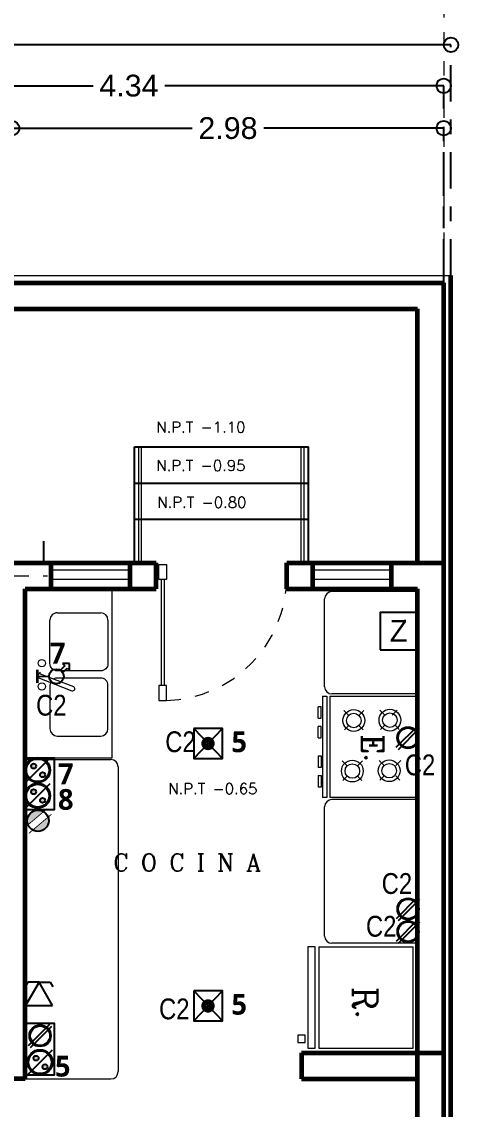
# Model space of a CAD drawing. Extents: x -111 to 1137, y -130 to 54.
# Drawn here: x 562.18 to 565.19, y -76.34 to -68.85 of the extents above; entities that cross this region are included whole.
import ezdxf
from ezdxf.enums import TextEntityAlignment as Align

# ---------------------------------------------------------------- set-up
doc = ezdxf.new("R2010")
doc.units = 0
for name, pattern in [('DASHDOT2', [0.5, 0.25, -0.125, 0, -0.125]), ('DASHED2', [0.375, 0.25, -0.125]), ('DIVIDE2', [15.875, 6.35, -3.175, 0, -3.175, 0, -3.175]), ('HIDDEN', [0.375, 0.25, -0.125])]:
    doc.linetypes.add(name, pattern=pattern)
doc.layers.get('0').update_dxf_attribs({"lineweight": 0})
for name, color, linetype, lineweight in [('EJES', 51, 'DIVIDE2', 0), ('Mobiliario', 1, 'Continuous', 13), ('MUEBLES', 1, 'Continuous', 9), ('Muro div', 150, 'Continuous', 18), ('muros', 5, 'Continuous', 60), ('MUROS BAJOS', 42, 'Continuous', 18), ('PUERTAS', 1, 'Continuous', 9), ('VENTANAS', 4, 'Continuous', 9)]:
    doc.layers.add(name, color=color, linetype=linetype, lineweight=lineweight)
for name, color, linetype in [('ELECTRICA', 3, 'Continuous'), ('Escaleras', 17, 'Continuous'), ('Hatch Muros', 9, 'Continuous'), ('IL-PLAFOND', 10, 'Continuous'), ('INS.NUEVA', 3, 'Continuous'), ('TEXTO', 164, 'Continuous')]:
    doc.layers.add(name, color=color, linetype=linetype)
doc.styles.add('arial', font='arial.ttf')
doc.styles.add('COMPLEX', font='complex.shx', dxfattribs={"height": 0.25})
doc.dimstyles.new('COTAS ZAR', dxfattribs={"dimtxt": 0.15, "dimasz": 0.1, "dimexe": 0, "dimexo": 0, "dimgap": 0.05, "dimtad": 0, "dimtih": 1, "dimtoh": 1, "dimrnd": 0.005, "dimzin": 1, "dimdsep": 46, "dimtxsty": 'arial', "dimblk": 'ORIGIN', "dimcen": 0.2, "dimclrd": 34, "dimclre": 134, "dimclrt": 6, "dimazin": 0, "dimtfac": 1, "dimtmove": 0, "dimatfit": 3, "dimldrblk": 'ORIGIN', "dimfxl": 1, "dimarcsym": 0})

# ---------------------------------------------------------------- blocks, each defined once
blk = doc.blocks.new('_Origin')
at = {"color": 0, "linetype": 'ByBlock', "lineweight": -2}
blk.add_line((0, 0), (-1, 0), dxfattribs=at)
blk.add_circle((0, 0), 0.5, dxfattribs=at)
blk = doc.blocks.new('*D200')
at = {"color": 134, "linetype": 'DASHDOT2', "lineweight": -2, "transparency": 16777216}
for p, q in [((557.1409, -70.5955), (557.1409, -69.0055)), ((565.1409, -70.5955), (565.1409, -69.0055))]:
    blk.add_line(p, q, dxfattribs=at)
at = {"color": 34, "lineweight": -2, "transparency": 16777216}
for p, q in [((557.2409, -69.0055), (560.8963, -69.0055)), ((565.0409, -69.0055), (561.3856, -69.0055))]:
    blk.add_line(p, q, dxfattribs=at)
at = {"layer": 'Defpoints', "color": 0, "transparency": 16777216}
for p in [(565.1409, -69.0055), (557.1409, -70.5955), (565.1409, -70.5955)]:
    blk.add_point(p, dxfattribs=at)
at = {"color": 34, "lineweight": -2, "transparency": 16777216, "xscale": 0.1, "yscale": 0.1, "zscale": 0.1, "rotation": 180}
blk.add_blockref('_Origin', (557.1409, -69.0055), dxfattribs=at)
at = {"color": 34, "lineweight": -2, "transparency": 16777216, "xscale": 0.1, "yscale": 0.1, "zscale": 0.1}
blk.add_blockref('_Origin', (565.1409, -69.0055), dxfattribs=at)
at = {"color": 6, "transparency": 16777216, "insert": (561.1409, -69.0055), "char_height": 0.15, "attachment_point": 5, "style": 'arial'}
blk.add_mtext('8.00', dxfattribs=at)
blk = doc.blocks.new('*D202')
at = {"color": 134, "linetype": 'DASHDOT2', "lineweight": -2, "transparency": 16777216}
for p, q in [((560.7509, -70.5955), (560.7509, -69.2876)), ((565.0909, -70.6455), (565.0909, -69.2876))]:
    blk.add_line(p, q, dxfattribs=at)
at = {"color": 34, "lineweight": -2, "transparency": 16777216}
for p, q in [((560.8509, -69.2876), (562.6734, -69.2876)), ((564.9909, -69.2876), (563.1684, -69.2876))]:
    blk.add_line(p, q, dxfattribs=at)
at = {"layer": 'Defpoints', "color": 0, "transparency": 16777216}
for p in [(560.7509, -69.2876), (560.7509, -70.5955), (565.0909, -70.6455)]:
    blk.add_point(p, dxfattribs=at)
at = {"color": 34, "lineweight": -2, "transparency": 16777216, "xscale": 0.1, "yscale": 0.1, "zscale": 0.1, "rotation": 180}
blk.add_blockref('_Origin', (560.7509, -69.2876), dxfattribs=at)
at = {"color": 34, "lineweight": -2, "transparency": 16777216, "xscale": 0.1, "yscale": 0.1, "zscale": 0.1}
blk.add_blockref('_Origin', (565.0909, -69.2876), dxfattribs=at)
at = {"color": 6, "transparency": 16777216, "insert": (562.9209, -69.2876), "char_height": 0.15, "attachment_point": 5, "style": 'arial'}
blk.add_mtext('4.34', dxfattribs=at)
blk = doc.blocks.new('*D203')
at = {"color": 134, "linetype": 'DASHDOT2', "lineweight": -2, "transparency": 16777216}
for p, q in [((562.1159, -70.5955), (562.1159, -69.5803)), ((565.0909, -70.5955), (565.0909, -69.5803))]:
    blk.add_line(p, q, dxfattribs=at)
at = {"color": 34, "lineweight": -2, "transparency": 16777216}
for p, q in [((562.2159, -69.5803), (563.3572, -69.5803)), ((564.9909, -69.5803), (563.8497, -69.5803))]:
    blk.add_line(p, q, dxfattribs=at)
at = {"layer": 'Defpoints', "color": 0, "transparency": 16777216}
for p in [(562.1159, -69.5803), (562.1159, -70.5955), (565.0909, -70.5955)]:
    blk.add_point(p, dxfattribs=at)
at = {"color": 34, "lineweight": -2, "transparency": 16777216, "xscale": 0.1, "yscale": 0.1, "zscale": 0.1, "rotation": 180}
blk.add_blockref('_Origin', (562.1159, -69.5803), dxfattribs=at)
at = {"color": 34, "lineweight": -2, "transparency": 16777216, "xscale": 0.1, "yscale": 0.1, "zscale": 0.1}
blk.add_blockref('_Origin', (565.0909, -69.5803), dxfattribs=at)
at = {"color": 6, "transparency": 16777216, "insert": (563.6034, -69.5803), "char_height": 0.15, "attachment_point": 5, "style": 'arial'}
blk.add_mtext('2.98', dxfattribs=at)
blk = doc.blocks.new('C01')
h = blk.add_hatch(color=256)
h.paths.add_polyline_path([(-0.871, 0, 0.09623), (-0.808, -0.326), (0.455, 0.743, 0.586191)])
h.paths.add_polyline_path([(0.871, 0, 0.086491), (0.82, 0.295), (-0.426, -0.76, 0.573287)])
at = {"const_width": 0.0707}
for points in [[(-1.098, -0.572), (0.74, 0.984)], [(-0.747, -1.031), (1.091, 0.524)]]:
    blk.add_lwpolyline(points, dxfattribs=at)
blk.add_circle((0, 0), 0.871)
blk = doc.blocks.new('C02')
for p, q in [((-0.95, -0.779), (0.779, 0.95)), ((-0.779, -0.95), (0.95, 0.779))]:
    blk.add_line(p, q)
for radius in [0.871, 0.798]:
    blk.add_circle((0, 0), radius)
blk = doc.blocks.new('PQ-06')
for p, q in [((-0.084, 0.473), (-0.183, 0.473)), ((-0.183, 0.473), (-0.183, 0.374)), ((-0.117, 0.44), (-0.084, 0.473)), ((-0.183, 0.374), (-0.15, 0.407)), ((-0.15, 0.407), (-0.088, 0.345)), ((-0.055, 0.378), (-0.117, 0.44))]:
    blk.add_line(p, q)
blk.add_circle((0, 0.289), 0.104)
for points in [[(0.012, 0.035), (-0.012, 0.035), (0.012, 0.185), (-0.012, 0.185)], [(0.093, 0), (-0.093, 0), (0.093, 0.035), (-0.093, 0.035)]]:
    blk.add_solid(points)
blk = doc.blocks.new('A$C617451FE')
at = {"layer": 'IL-PLAFOND', "ltscale": 0.25}
for p, q in [((0, 0.2062), (0.1976, 0)), ((0, 0), (0.1976, 0.2062))]:
    blk.add_line(p, q, dxfattribs=at)
at = {"layer": 'IL-PLAFOND'}
blk.add_lwpolyline([(0, 0.2062), (0, 0), (0.1976, 0), (0.1976, 0.2062)], close=True, dxfattribs=at)
at = {"layer": 'IL-PLAFOND', "color": 52, "const_width": 0.0564, "flags": 128}
blk.add_lwpolyline([(0.0809, 0.1031, 1), (0.1166, 0.1031, 1)], format="xyb", close=True, dxfattribs=at)
at = {"layer": 'IL-PLAFOND', "ltscale": 0.25}
blk.add_circle((0.0988, 0.1031), 0.037, dxfattribs=at)
blk = doc.blocks.new('C03')
h = blk.add_hatch(color=256)
edge = h.paths.add_edge_path()
edge.add_arc((-0.279, 0.279), 0.174, 0, 360)
edge = h.paths.add_edge_path()
edge.add_arc((0.343, -0.322), 0.174, 0, 360)
blk.add_line((-0.859, -0.866), (0.869, 0.863))
for centre, radius in [((0, 0), 0.871), ((0, 0), 0.798), ((-0.279, 0.279), 0.174), ((0.343, -0.322), 0.174)]:
    blk.add_circle(centre, radius)
blk = doc.blocks.new('T')
at = {"layer": 'INS.NUEVA'}
for p, q in [((0.038, 0.067), (0, 0)), ((0.199, 0.067), (0.038, 0.067)), ((0.199, 0.067), (0.359, 0.067)), ((0.359, 0.067), (0.397, 0))]:
    blk.add_line(p, q, dxfattribs=at)
blk.add_lwpolyline([(0.394, -0.27), (0.199, 0.067), (0.004, -0.27)], close=True, dxfattribs=at)

msp = doc.modelspace()

# ---------------------------------------------------------------- linework, layer by layer
at = {"layer": 'EJES', "color": 253, "ltscale": 0.03}
for p, q in [((565.0909, -68.6274), (565.0909, -71.3164)), ((554.4441, -72.6666), (562.3594, -72.6666))]:
    msp.add_line(p, q, dxfattribs=at)
at = {"layer": 'ELECTRICA'}
msp.add_lwpolyline([(564.653, -73.1762), (564.9109, -73.1762), (564.9109, -72.9183), (564.653, -72.9183)], close=True, dxfattribs=at)
at = {"layer": 'Escaleras', "color": 253}
for p, q in [((562.9584, -71.7766), (564.1584, -71.7766)), ((562.9584, -72.5766), (562.9584, -71.7766)), ((564.1584, -72.5766), (564.1584, -71.7766)), ((562.9584, -72.0266), (564.1584, -72.0266)), ((562.9584, -72.2766), (564.1584, -72.2766)), ((562.3327, -72.4266), (562.3327, -72.5766))]:
    msp.add_line(p, q, dxfattribs=at)
at = {"layer": 'IL-PLAFOND', "color": 2, "ltscale": 0.25, "elevation": 1372.69}
for points in [[(562.2059, -73.9217), (562.4065, -73.9217), (562.4065, -74.2795), (562.2059, -74.2795)], [(562.2059, -75.7512), (562.4065, -75.7512), (562.4065, -76.1091), (562.2059, -76.1091)]]:
    msp.add_lwpolyline(points, close=True, dxfattribs=at)
at = {"layer": 'Mobiliario', "color": 253, "linetype": 'Continuous', "lineweight": 0, "ltscale": 0.3}
for p, q in [((562.8059, -73.9217, 1497.48), (562.8059, -72.7566, 1497.48)), ((562.4265, -72.9212, 1497.48), (562.7265, -72.9213, 1497.48)), ((562.2806, -73.3625, 1497.48), (562.5275, -73.4583, 1497.48)), ((562.2914, -73.3346, 1497.48), (562.5384, -73.4303, 1497.48)), ((562.4265, -73.7712, 1497.48), (562.7265, -73.7712, 1497.48)), ((562.7559, -73.9217, 1497.48), (562.8059, -73.9217, 1497.48))]:
    msp.add_line(p, q, dxfattribs=at)
at = {"layer": 'Mobiliario', "color": 253}
for p, q in [((564.9109, -72.775), (564.3198, -72.775)), ((564.9109, -74.2088), (564.3198, -74.2088)), ((562.2059, -76.1347), (562.7971, -76.1347))]:
    msp.add_line(p, q, dxfattribs=at)
at = {"layer": 'Mobiliario', "color": 253, "linetype": 'Continuous', "lineweight": 0, "ltscale": 0.1}
for p, q in [((564.2559, -73.4956), (564.2559, -74.1956)), ((564.2559, -73.4956), (564.2859, -73.4956)), ((564.2859, -73.4956), (564.2859, -74.1956)), ((564.3059, -73.4956), (564.8959, -73.4956)), ((564.3059, -73.4956), (564.3059, -74.1956)), ((564.3059, -73.4956), (564.8959, -73.4956)), ((564.8959, -73.4956), (564.8959, -74.1956)), ((564.2452, -73.5685), (564.2252, -73.5685)), ((564.2252, -73.6484), (564.2252, -73.5685)), ((564.2452, -73.6484), (564.2452, -73.5685)), ((564.2252, -73.6484), (564.2452, -73.6484)), ((564.2252, -73.7842), (564.2252, -73.7042)), ((564.2452, -73.7042), (564.2252, -73.7042)), ((564.2452, -73.7842), (564.2452, -73.7042)), ((564.2252, -73.7842), (564.2452, -73.7842)), ((564.2252, -73.9071), (564.2252, -73.987)), ((564.2252, -73.9071), (564.2452, -73.9071)), ((564.2452, -73.9071), (564.2452, -73.987)), ((564.2452, -73.987), (564.2252, -73.987)), ((564.2252, -74.0428), (564.2452, -74.0428)), ((564.2252, -74.0428), (564.2252, -74.1228)), ((564.2452, -74.0428), (564.2452, -74.1228)), ((564.2452, -74.1228), (564.2252, -74.1228)), ((564.2859, -74.1956), (564.2559, -74.1956)), ((564.8959, -74.1956), (564.3059, -74.1956)), ((564.8796, -75.9237), (564.8796, -75.2237))]:
    msp.add_line(p, q, dxfattribs=at)
at = {"layer": 'Mobiliario', "color": 253, "lineweight": 0}
for p, q in [((564.9109, -73.4808), (564.3198, -73.4808)), ((562.2059, -73.9217, 1372.69), (562.7559, -73.9217, 1372.69)), ((562.2059, -73.933), (562.7971, -73.933)), ((564.9109, -75.1996), (564.3198, -75.1996))]:
    msp.add_line(p, q, dxfattribs=at)
at = {"layer": 'Mobiliario', "color": 253, "linetype": 'Continuous', "lineweight": 0}
for p, q in [((564.4356, -73.6285), (564.4012, -73.5941)), ((564.5063, -73.6285), (564.5407, -73.5941)), ((564.6844, -73.6258), (564.65, -73.5914)), ((564.7351, -73.6258), (564.7695, -73.5914)), ((564.406, -73.7288), (564.4356, -73.6992)), ((564.5359, -73.7288), (564.5063, -73.6992)), ((564.6548, -73.7261), (564.6844, -73.6965)), ((564.7847, -73.7261), (564.7551, -73.6965)), ((564.4254, -73.9771), (564.391, -73.9427)), ((564.4961, -73.9771), (564.5305, -73.9427)), ((564.6796, -73.9744), (564.6452, -73.94)), ((564.7599, -73.9744), (564.7943, -73.94)), ((564.3958, -74.0774), (564.4254, -74.0478)), ((564.5257, -74.0774), (564.4961, -74.0478)), ((564.65, -74.0747), (564.6796, -74.0451)), ((564.7894, -74.0747), (564.7599, -74.0451)), ((564.2046, -75.2237), (564.1546, -75.2237)), ((564.2296, -75.2237), (564.2296, -75.9237)), ((564.2296, -75.2237), (564.8796, -75.2237)), ((564.2296, -75.9237), (564.8796, -75.9237))]:
    msp.add_line(p, q, dxfattribs=at)
at = {"layer": 'Mobiliario', "color": 253, "linetype": 'Continuous', "lineweight": 0, "ltscale": 0.3, "elevation": 1497.48}
for points in [[(562.7765, -72.9713), (562.7765, -73.2713, -0.414214), (562.7265, -73.3213), (562.4265, -73.3212, -0.414214), (562.3765, -73.2712), (562.3765, -72.9712)], [(562.3806, -73.4013, 0.102713), (562.3765, -73.4212), (562.3765, -73.7212)], [(562.7765, -73.7212), (562.7765, -73.4212, 0.414214), (562.7265, -73.3712), (562.4265, -73.3712, 0.127443), (562.4022, -73.3775)]]:
    msp.add_lwpolyline(points, format="xyb", dxfattribs=at)
at = {"layer": 'Mobiliario', "color": 253, "linetype": 'Continuous', "lineweight": 0}
for points in [[(564.1546, -75.2237), (564.1546, -75.9237), (564.2046, -75.9237), (564.2046, -75.2237)], [(564.1351, -75.8334), (564.0851, -75.8334), (564.0851, -75.8834), (564.1351, -75.8834), (564.1351, -75.8334)]]:
    msp.add_lwpolyline(points, dxfattribs=at)
at = {"layer": 'Mobiliario', "color": 253, "linetype": 'Continuous', "lineweight": 0, "ltscale": 0.3}
for centre in [(562.3205, -73.2683, 1639.27), (562.3205, -73.4289, 1639.27)]:
    msp.add_circle(centre, 0.025, dxfattribs=at)
at = {"layer": 'Mobiliario', "color": 253, "linetype": 'Continuous', "lineweight": 0}
for centre, radius in [((564.4709, -73.6638, 124.79), 0.075), ((564.4709, -73.6638, 124.79), 0.05), ((564.7197, -73.6612, 124.79), 0.075), ((564.7197, -73.6612, 124.79), 0.05), ((564.4608, -74.0124, 124.79), 0.075), ((564.4608, -74.0124, 124.79), 0.05), ((564.715, -74.0098, 124.79), 0.075), ((564.715, -74.0098, 124.79), 0.05)]:
    msp.add_circle(centre, radius, dxfattribs=at)
at = {"layer": 'Mobiliario', "color": 253, "lineweight": 0}
for centre, start, end in [((564.3198, -72.825, 124.79), 90, 180), ((564.3198, -73.4308, 124.79), 180, 270), ((562.7971, -73.983, 124.79), 360, 90), ((564.3198, -74.2588, 124.79), 90, 180), ((564.3198, -75.1496, 124.79), 180, 270), ((562.7971, -76.0847, 124.79), 270, 0)]:
    msp.add_arc(centre, 0.05, start, end, dxfattribs=at)
at = {"layer": 'Mobiliario', "color": 253, "linetype": 'Continuous', "lineweight": 0, "ltscale": 0.3}
for centre, radius, start, end in [((562.4265, -72.9712, 1639.27), 0.05, 89.99642, 179.99642), ((562.7265, -72.9713, 1639.27), 0.05, 359.99642, 89.99642), ((562.3107, -73.3504, 1639.27), 0.0158, 87.39617, 230.21503), ((562.533, -73.4443, 1639.27), 0.015, 248.8056, 68.8056), ((562.4265, -73.7212, 1639.27), 0.05, 179.99949, 269.99949), ((562.7265, -73.7212, 1497.48), 0.05, 269.99949, 359.99949)]:
    msp.add_arc(centre, radius, start, end, dxfattribs=at)
at = {"layer": 'MUEBLES', "color": 253, "lineweight": 0}
for p, q in [((564.2698, -73.4308, 124.79), (564.2698, -72.825, 124.79)), ((562.8471, -73.983, 124.79), (562.8471, -76.0847, 124.79)), ((564.2698, -75.1496, 124.79), (564.2698, -74.2588, 124.79))]:
    msp.add_line(p, q, dxfattribs=at)
at = {"layer": 'Muro div', "color": 253}
for p, q in [((562.9884, -72.5766), (562.9884, -71.7766)), ((563.0084, -71.7766), (562.9884, -71.7766)), ((563.0084, -72.5766), (563.0084, -71.7766)), ((564.1084, -72.5766), (564.1084, -71.7766)), ((564.1284, -71.7766), (564.1084, -71.7766)), ((564.1284, -72.5766), (564.1284, -71.7766))]:
    msp.add_line(p, q, dxfattribs=at)
at = {"layer": 'muros', "color": 253, "lineweight": 0}
for p, q in [((557.1409, -70.5955), (565.1409, -70.5955)), ((565.1409, -70.5955), (565.1409, -85.5955))]:
    msp.add_line(p, q, dxfattribs=at)
at = {"layer": 'muros', "color": 253}
for p, q in [((565.1409, -85.5955), (565.1409, -70.5955)), ((557.1909, -70.6455), (565.0909, -70.6455)), ((565.0909, -85.5955), (565.0909, -70.6455)), ((557.3709, -70.8255), (564.9109, -70.8255)), ((564.9109, -72.5766), (564.9109, -70.8255)), ((562.0259, -72.5766), (563.1084, -72.5766)), ((562.3859, -72.7566), (562.3859, -72.5766)), ((562.9284, -72.7566), (562.9284, -72.5766)), ((563.1084, -72.7566), (563.1084, -72.5766)), ((564.0084, -72.5766), (565.0909, -72.5766)), ((564.0084, -72.7566), (564.0084, -72.5766)), ((564.1884, -72.7566), (564.1884, -72.5766)), ((564.7309, -72.7566), (564.7309, -72.5766)), ((562.2059, -73.5725), (562.2059, -72.7566)), ((562.2059, -72.7566), (563.1084, -72.7566)), ((564.0084, -72.7566), (564.9109, -72.7566)), ((564.9109, -83.5155), (564.9109, -72.7566)), ((562.2059, -76.1347), (562.2059, -73.5725)), ((564.1094, -75.9547), (564.1094, -76.1347)), ((564.1094, -75.9547), (565.0909, -75.9547)), ((564.4159, -75.9547), (564.9109, -75.9547)), ((562.2059, -76.1347), (560.6759, -76.1347)), ((562.2059, -76.1347), (562.2059, -76.1347)), ((564.1094, -76.1347), (564.9109, -76.1347)), ((564.4159, -76.1347), (564.9109, -76.1347))]:
    msp.add_line(p, q, dxfattribs=at)
at = {"layer": 'MUROS BAJOS', "color": 253}
msp.add_line((565.1409, -70.5955), (565.1409, -71.8074), dxfattribs=at)
at = {"layer": 'PUERTAS', "color": 253, "ltscale": 0.5}
for p, q in [((563.1432, -72.692, -161.3305), (563.1432, -73.4215, -161.3305)), ((563.1643, -72.692, -161.3305), (563.1643, -73.4215, -161.3305))]:
    msp.add_line(p, q, dxfattribs=at)
at = {"layer": 'PUERTAS', "color": 253, "ltscale": 0.5, "elevation": -161.3305}
for points in [[(563.1277, -72.5878), (563.1798, -72.5878), (563.1798, -72.692), (563.1277, -72.692)], [(563.1277, -73.5257), (563.1798, -73.5257), (563.1798, -73.4215), (563.1277, -73.4215)]]:
    msp.add_lwpolyline(points, close=True, dxfattribs=at)
at = {"layer": 'PUERTAS', "color": 253, "linetype": 'DASHED2', "ltscale": 0.3}
msp.add_arc((563.1566, -72.6741), 0.8519, 271.58067, 359.77807, dxfattribs=at)
at = {"layer": 'VENTANAS', "color": 253}
for p, q in [((562.9284, -72.6266), (562.3859, -72.6266)), ((564.7309, -72.6266), (564.1884, -72.6266)), ((562.9284, -72.6927), (562.3859, -72.6927)), ((564.7309, -72.6927), (564.1884, -72.6927))]:
    msp.add_line(p, q, dxfattribs=at)

# ---------------------------------------------------------------- block references
at = {"layer": 'Hatch Muros', "color": 8, "xscale": 0.4781249999999773, "yscale": 0.4781249999999773, "zscale": 0.4781249999999773}
msp.add_blockref('T', (562.2059, -75.4989), dxfattribs=at)
at = {"layer": 'IL-PLAFOND', "linetype": 'HIDDEN'}
for name, p, xscale, yscale, zscale, rotation in [('PQ-06', (562.2806, -73.3593, 1497.48), 0.4854290007592681, 0.4854290007592681, 0.4854290007592681, 270), ('C02', (564.8442, -73.7824), 0.08475229858685693, 0.08475229858685693, 0.08475229858685693, 359.9985245195602), ('C03', (562.2917, -74.0059), 0.09885877022861217, 0.09885877022861217, 0.09885877022861217, 359.9985245195558), ('C03', (562.2917, -74.1825), 0.09885877022861217, 0.09885877022861217, 0.09885877022861217, 359.9985245195558), ('C01', (562.2942, -74.3548, 1372.69), 0.08475229858677166, 0.08475229858677166, 0.08475229858677166, 359.9985245195602), ('C02', (564.8451, -74.9624), 0.08475229858685693, 0.08475229858685693, 0.08475229858685693, 359.9985245195602), ('C02', (564.8451, -75.1189), 0.08475229858685693, 0.08475229858685693, 0.08475229858685693, 359.9985245195602), ('C02', (562.3088, -75.8375), 0.08475229858685693, 0.08475229858685693, 0.08475229858685693, 359.9985245195602), ('C03', (562.3085, -76.0193), 0.09885877022861217, 0.09885877022861217, 0.09885877022861217, 359.9985245195558)]:
    msp.add_blockref(name, p, dxfattribs=dict(at, xscale=xscale, yscale=yscale, zscale=zscale, rotation=rotation))
at = {"layer": 'IL-PLAFOND', "ltscale": 0.25}
for p in [(563.3671, -73.9254), (563.3671, -75.7347)]:
    msp.add_blockref('A$C617451FE', p, dxfattribs=at)

# ---------------------------------------------------------------- texts
at = {"layer": 'ELECTRICA'}
msp.add_text('Z', height=0.15, rotation=0.2, dxfattribs=at).set_placement((564.7811, -73.1198), align=Align.CENTER)
at = {"layer": 'TEXTO', "color": 253, "linetype": 'Continuous', "lineweight": 20, "ltscale": 0.3, "style": 'COMPLEX'}
for s, height, p in [('N.P.T -1.10', 0.074975, (563.1104, -71.6792)), ('N.P.T -0.95', 0.074975, (563.1104, -71.9434)), ('N.P.T -0.80', 0.074975, (563.1171, -72.1971)), ('N.P.T -0.65', 0.074975, (563.1929, -74.1717)), ('C O C I N A', 0.120181, (562.8118, -74.7028))]:
    msp.add_text(s, height=height, dxfattribs=at).set_placement(p)
at = {"layer": 'TEXTO', "color": 253, "linetype": 'Continuous', "lineweight": 20, "style": 'COMPLEX'}
for s, height, rotation, p in [('E.', 0.15, 270.00123, (564.5267, -73.7596, 124.79)), ('R.', 0.17, 270.23546, (564.4632, -75.4993, 141.79))]:
    msp.add_text(s, height=height, rotation=rotation, dxfattribs=at).set_placement(p)
at = {"layer": 'TEXTO', "color": 132, "char_height": 0.14327, "attachment_point": 1}
for s, insert, width in [('{\\fSegoe UI Semibold|b0|i0|c0|p34;7}', (562.3765, -73.128, 1497.48), 2.740616), ('{\\fUnivers Condensed|b0|i0|c0|p34;\\C74;C2}', (562.2809, -73.4866), 1.095869), ('{\\fUnivers Condensed|b0|i0|c0|p34;\\C74;C2}', (563.1712, -73.7385), 1.095869), ('{\\fSegoe UI Semibold|b0|i0|c0|p34;5}', (563.6276, -73.739), 2.740616), ('{\\fUnivers Condensed|b0|i0|c0|p34;\\C74;C2}', (564.8226, -73.898), 1.095869), ('{\\fSegoe UI Semibold|b0|i0|c0|p34;7}', (562.4324, -73.9597), 2.740616), ('{\\fSegoe UI Semibold|b0|i0|c0|p34;8}', (562.4324, -74.1363), 2.740616), ('{\\fUnivers Condensed|b0|i0|c0|p34;\\C74;C2}', (564.6633, -74.7159), 1.095869), ('{\\fUnivers Condensed|b0|i0|c0|p34;\\C74;C2}', (564.555, -75.0108), 1.095869), ('{\\fSegoe UI Semibold|b0|i0|c0|p34;5}', (563.6276, -75.5483), 2.740616), ('{\\fUnivers Condensed|b0|i0|c0|p34;\\C74;C2}', (563.1286, -75.5804), 1.095869), ('{\\fSegoe UI Semibold|b0|i0|c0|p34;5}', (562.4111, -75.9753), 2.740616)]:
    msp.add_mtext(s, dxfattribs=dict(at, insert=insert, width=width))

# ---------------------------------------------------------------- dimensions: what is measured, and where the dimension line sits
at = {"color": 253}
dim = msp.add_linear_dim(base=(565.1409, -69.0055), p1=(557.1409, -70.5955), p2=(565.1409, -70.5955), dimstyle='COTAS ZAR', dxfattribs=at)
dim.commit()
dim.dimension.update_dxf_attribs({"geometry": '*D200', "text_midpoint": (561.1409, -69.0055), "dimtype": 160})
for base, p1, p2, picture, middle in [((560.7509, -69.2876), (565.0909, -70.6455), (560.7509, -70.5955), '*D202', (562.9209, -69.2876)), ((562.11594, -69.58027), (565.09092, -70.59545), (562.11594, -70.59545), '*D203', (563.60343, -69.58027))]:
    dim = msp.add_linear_dim(base=base, p1=p1, p2=p2, dimstyle='COTAS ZAR', dxfattribs=at)
    dim.commit()
    dim.dimension.update_dxf_attribs({"geometry": picture, "text_midpoint": middle})

doc.saveas('drawing.dxf')
